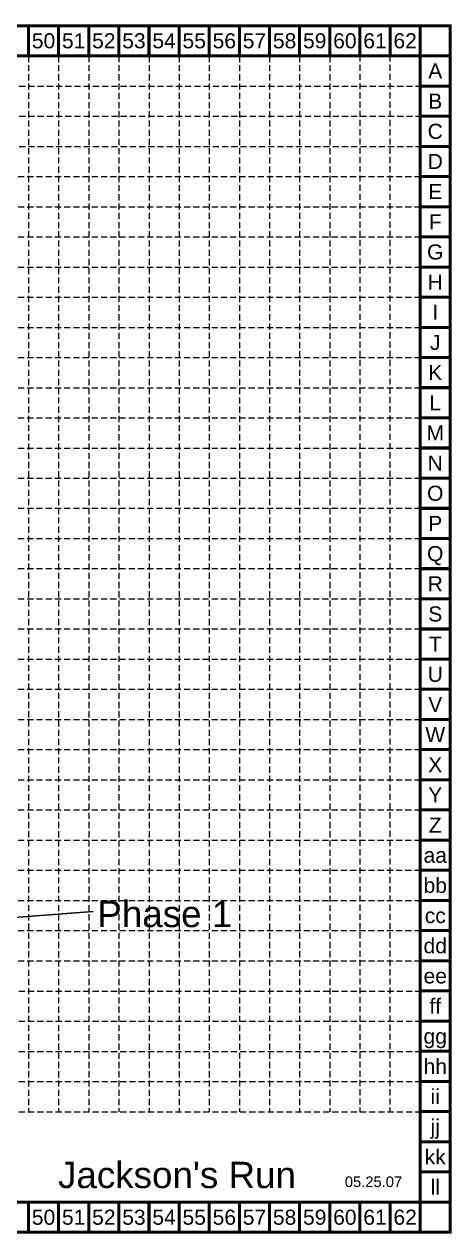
# Model space of a CAD drawing. Header units: feet. Extents: x 2703040 to 2706245, y 7093258 to 7095263.
# Drawn here: x 2705535 to 2706245, y 7093258 to 7095263 of the extents above; entities that cross this region are included whole.
import ezdxf
from ezdxf.enums import TextEntityAlignment as Align

# ---------------------------------------------------------------- set-up
doc = ezdxf.new("R2010")
doc.units = ezdxf.units.FT
doc.header["$LTSCALE"] = 24
doc.header["$MEASUREMENT"] = 0
doc.linetypes.add('HIDDEN', pattern=[0.375, 0.25, -0.125])
for name, color, linetype in [('1 SODDED LOT', 2, 'Continuous'), ('BASE', 7, 'Continuous'), ('GRID', 254, 'HIDDEN')]:
    doc.layers.add(name, color=color, linetype=linetype)
doc.styles.get("Standard").update_dxf_attribs({"font": 'ARIAL.TTF'})

msp = doc.modelspace()

# ---------------------------------------------------------------- linework, layer by layer
at = {"layer": '1 SODDED LOT', "color": 7}
msp.add_line((2705649.6, 7093792.3), (2705352, 7093770), dxfattribs=at)
at = {"layer": 'BASE', "color": 9}
msp.add_line((2706192.3, 7095210.5), (2706192.3, 7093310.5), dxfattribs=at)
at = {"layer": 'BASE', "const_width": 5}
for points in [[(2703042.3, 7093260.5), (2706242.3, 7093260.5), (2706242.3, 7095260.5), (2703042.3, 7095260.5)], [(2703092.3, 7093310.5), (2706192.3, 7093310.5), (2706192.3, 7095210.5), (2703092.3, 7095210.5)]]:
    msp.add_lwpolyline(points, close=True, dxfattribs=at)
for points in [[(2705542.3, 7095210.5), (2705542.3, 7095260.5)], [(2705592.3, 7095210.5), (2705592.3, 7095260.5)], [(2705642.3, 7095210.5), (2705642.3, 7095260.5)], [(2705692.3, 7095210.5), (2705692.3, 7095260.5)], [(2705742.3, 7095210.5), (2705742.3, 7095260.5)], [(2705792.3, 7095210.5), (2705792.3, 7095260.5)], [(2705842.3, 7095210.5), (2705842.3, 7095260.5)], [(2705892.3, 7095210.5), (2705892.3, 7095260.5)], [(2705942.3, 7095210.5), (2705942.3, 7095260.5)], [(2705992.3, 7095210.5), (2705992.3, 7095260.5)], [(2706042.3, 7095210.5), (2706042.3, 7095260.5)], [(2706092.3, 7095210.5), (2706092.3, 7095260.5)], [(2706142.3, 7095210.5), (2706142.3, 7095260.5)], [(2706192.3, 7095210.5), (2706192.3, 7095260.5)], [(2706242.3, 7095210.5), (2706242.3, 7095260.5)], [(2706242.3, 7095210.5), (2706192.3, 7095210.5)], [(2706242.3, 7095160.5), (2706192.3, 7095160.5)], [(2706242.3, 7095110.5), (2706192.3, 7095110.5)], [(2706242.3, 7095060.5), (2706192.3, 7095060.5)], [(2706242.3, 7095010.5), (2706192.3, 7095010.5)], [(2706242.3, 7094960.5), (2706192.3, 7094960.5)], [(2706242.3, 7094910.5), (2706192.3, 7094910.5)], [(2706242.3, 7094860.5), (2706192.3, 7094860.5)], [(2706242.3, 7094810.5), (2706192.3, 7094810.5)], [(2706242.3, 7094760.5), (2706192.3, 7094760.5)], [(2706242.3, 7094710.5), (2706192.3, 7094710.5)], [(2706242.3, 7094660.5), (2706192.3, 7094660.5)], [(2706242.3, 7094610.5), (2706192.3, 7094610.5)], [(2706242.3, 7094560.5), (2706192.3, 7094560.5)], [(2706242.3, 7094510.5), (2706192.3, 7094510.5)], [(2706242.3, 7094460.5), (2706192.3, 7094460.5)], [(2706242.3, 7094410.5), (2706192.3, 7094410.5)], [(2706242.3, 7094360.5), (2706192.3, 7094360.5)], [(2706242.3, 7094310.5), (2706192.3, 7094310.5)], [(2706242.3, 7094260.5), (2706192.3, 7094260.5)], [(2706242.3, 7094210.5), (2706192.3, 7094210.5)], [(2706242.3, 7094160.5), (2706192.3, 7094160.5)], [(2706242.3, 7094110.5), (2706192.3, 7094110.5)], [(2706242.3, 7094060.5), (2706192.3, 7094060.5)], [(2706242.3, 7094010.5), (2706192.3, 7094010.5)], [(2706242.3, 7093960.5), (2706192.3, 7093960.5)], [(2706242.3, 7093910.5), (2706192.3, 7093910.5)], [(2706242.3, 7093860.5), (2706192.3, 7093860.5)], [(2706242.3, 7093810.5), (2706192.3, 7093810.5)], [(2706242.3, 7093760.5), (2706192.3, 7093760.5)], [(2706242.3, 7093710.5), (2706192.3, 7093710.5)], [(2706242.3, 7093660.5), (2706192.3, 7093660.5)], [(2706242.3, 7093610.5), (2706192.3, 7093610.5)], [(2706242.3, 7093560.5), (2706192.3, 7093560.5)], [(2706242.3, 7093510.5), (2706192.3, 7093510.5)], [(2706242.3, 7093460.5), (2706192.3, 7093460.5)], [(2706242.3, 7093410.5), (2706192.3, 7093410.5)], [(2706242.3, 7093360.5), (2706192.3, 7093360.5)], [(2705542.3, 7093260.5), (2705542.3, 7093310.5)], [(2705592.3, 7093260.5), (2705592.3, 7093310.5)], [(2705642.3, 7093260.5), (2705642.3, 7093310.5)], [(2705692.3, 7093260.5), (2705692.3, 7093310.5)], [(2705742.3, 7093260.5), (2705742.3, 7093310.5)], [(2705792.3, 7093260.5), (2705792.3, 7093310.5)], [(2705842.3, 7093260.5), (2705842.3, 7093310.5)], [(2705892.3, 7093260.5), (2705892.3, 7093310.5)], [(2705942.3, 7093260.5), (2705942.3, 7093310.5)], [(2705992.3, 7093260.5), (2705992.3, 7093310.5)], [(2706042.3, 7093260.5), (2706042.3, 7093310.5)], [(2706092.3, 7093260.5), (2706092.3, 7093310.5)], [(2706142.3, 7093260.5), (2706142.3, 7093310.5)], [(2706242.3, 7093310.5), (2706192.3, 7093310.5)], [(2706192.3, 7093260.5), (2706192.3, 7093310.5)]]:
    msp.add_lwpolyline(points, dxfattribs=at)
at = {"layer": 'GRID', "color": 252, "linetype": 'HIDDEN', "lineweight": 0, "ltscale": 1.7}
for p, q in [((2705542.3, 7095210.5), (2705542.3, 7093460.3)), ((2705592.3, 7095210.5), (2705592.3, 7093460.3)), ((2705642.3, 7095210.5), (2705642.3, 7093460.3)), ((2705692.3, 7095210.5), (2705692.3, 7093460.3)), ((2705742.3, 7095210.5), (2705742.3, 7093460.3)), ((2705792.3, 7095210.5), (2705792.3, 7093460.3)), ((2705842.3, 7095210.5), (2705842.3, 7093460.3)), ((2705892.3, 7095210.5), (2705892.3, 7093460.3)), ((2705942.3, 7095210.5), (2705942.3, 7093460.3)), ((2705992.3, 7095210.5), (2705992.3, 7093460.3)), ((2706042.3, 7095210.5), (2706042.3, 7093460.3)), ((2706092.2, 7095211.3), (2706092.2, 7093460.3)), ((2706142.2, 7095211.3), (2706142.2, 7093460.3)), ((2703094.2, 7095160.3), (2706194.2, 7095160.3)), ((2703094.2, 7095110.3), (2706194.2, 7095110.3)), ((2703094.2, 7095060.3), (2706194.2, 7095060.3)), ((2703092.3, 7095010.5), (2706192.3, 7095010.5)), ((2703092.3, 7094960.5), (2706192.3, 7094960.5)), ((2703092.3, 7094910.5), (2706192.3, 7094910.5)), ((2703092.3, 7094860.5), (2706192.3, 7094860.5)), ((2703092.3, 7094810.5), (2706192.3, 7094810.5)), ((2703092.3, 7094760.5), (2706192.3, 7094760.5)), ((2703092.3, 7094710.5), (2706192.3, 7094710.5)), ((2703092.3, 7094660.5), (2706192.3, 7094660.5)), ((2703092.3, 7094610.5), (2706192.3, 7094610.5)), ((2703092.3, 7094560.5), (2706192.3, 7094560.5)), ((2703092.3, 7094510.5), (2706192.3, 7094510.5)), ((2703092.3, 7094460.5), (2706192.3, 7094460.5)), ((2703092.3, 7094410.5), (2706192.3, 7094410.5)), ((2703092.3, 7094360.5), (2706192.3, 7094360.5)), ((2703092.3, 7094310.5), (2706192.3, 7094310.5)), ((2703092.3, 7094260.5), (2706192.3, 7094260.5)), ((2703092.3, 7094210.5), (2706192.3, 7094210.5)), ((2703092.3, 7094160.5), (2706192.3, 7094160.5)), ((2703092.3, 7094110.5), (2706192.3, 7094110.5)), ((2703092.3, 7094060.5), (2706192.3, 7094060.5)), ((2703092.3, 7094010.5), (2706192.3, 7094010.5)), ((2703092.3, 7093960.5), (2706192.3, 7093960.5)), ((2703092.3, 7093910.5), (2706192.3, 7093910.5)), ((2703092.3, 7093860.5), (2706192.3, 7093860.5)), ((2703092.3, 7093810.5), (2706192.3, 7093810.5)), ((2703092.3, 7093760.5), (2706192.3, 7093760.5)), ((2703092.3, 7093710.5), (2706192.3, 7093710.5)), ((2703093.5, 7093660.3), (2706193.5, 7093660.3)), ((2703093.5, 7093610.3), (2706193.5, 7093610.3)), ((2703093.5, 7093560.3), (2706193.5, 7093560.3)), ((2703093.5, 7093510.3), (2706193.5, 7093510.3)), ((2703093.5, 7093460.3), (2706193.5, 7093460.3))]:
    msp.add_line(p, q, dxfattribs=at)

# ---------------------------------------------------------------- texts
at = {"char_height": 43.68, "width": 514.967, "attachment_point": 1}
for s, insert in [('Phase 1', (2705656.5, 7093810)), ("Jackson's Run", (2705591.3, 7093377.4))]:
    msp.add_mtext(s, dxfattribs=dict(at, insert=insert))
at = {"layer": 'BASE'}
for s, p in [('50', (2705567.3, 7095235.5)), ('51', (2705617.3, 7095235.5)), ('52', (2705667.3, 7095235.5)), ('53', (2705717.3, 7095235.5)), ('54', (2705767.3, 7095235.5)), ('55', (2705817.3, 7095235.5)), ('56', (2705867.3, 7095235.5)), ('57', (2705917.3, 7095235.5)), ('58', (2705967.3, 7095235.5)), ('59', (2706017.3, 7095235.5)), ('60', (2706067.3, 7095235.5)), ('61', (2706117.3, 7095235.5)), ('62', (2706167.3, 7095235.5)), ('A', (2706217.3, 7095185.5)), ('B', (2706217.3, 7095135.5)), ('C', (2706217.3, 7095085.5)), ('D', (2706217.3, 7095035.5)), ('E', (2706217.3, 7094985.5)), ('F', (2706217.3, 7094935.5)), ('G', (2706217.3, 7094885.5)), ('H', (2706217.3, 7094835.5)), ('I', (2706217.3, 7094785.5)), ('J', (2706217.3, 7094735.5)), ('K', (2706217.3, 7094685.5)), ('L', (2706217.3, 7094635.5)), ('M', (2706217.3, 7094585.5)), ('N', (2706217.3, 7094535.5)), ('O', (2706217.3, 7094485.5)), ('P', (2706217.3, 7094435.5)), ('Q', (2706217.3, 7094385.5)), ('R', (2706217.3, 7094335.5)), ('S', (2706217.3, 7094285.5)), ('T', (2706217.3, 7094235.5)), ('U', (2706217.3, 7094185.5)), ('V', (2706217.3, 7094135.5)), ('W', (2706217.3, 7094085.5)), ('X', (2706217.3, 7094035.5)), ('Y', (2706217.3, 7093985.5)), ('Z', (2706217.3, 7093935.5)), ('aa', (2706217.3, 7093885.5)), ('bb', (2706217.3, 7093835.5)), ('cc', (2706217.3, 7093785.5)), ('dd', (2706217.3, 7093735.5)), ('ee', (2706217.3, 7093685.5)), ('ff', (2706217.3, 7093635.5)), ('gg', (2706217.3, 7093585.5)), ('hh', (2706217.3, 7093535.5)), ('ii', (2706217.3, 7093485.5)), ('jj', (2706217.3, 7093435.5)), ('kk', (2706217.3, 7093385.5)), ('ll', (2706217.3, 7093335.5)), ('50', (2705567.3, 7093285.5)), ('51', (2705617.3, 7093285.5)), ('52', (2705667.3, 7093285.5)), ('53', (2705717.3, 7093285.5)), ('54', (2705767.3, 7093285.5)), ('55', (2705817.3, 7093285.5)), ('56', (2705867.3, 7093285.5)), ('57', (2705917.3, 7093285.5)), ('58', (2705967.3, 7093285.5)), ('59', (2706017.3, 7093285.5)), ('60', (2706067.3, 7093285.5)), ('61', (2706117.3, 7093285.5)), ('62', (2706167.3, 7093285.5))]:
    msp.add_text(s, height=25, dxfattribs=at).set_placement(p, align=Align.MIDDLE_CENTER)
msp.add_text('05.25.07', height=17.5, dxfattribs=at).set_placement((2706114.8, 7093335.5), align=Align.CENTER)

doc.saveas('drawing.dxf')
